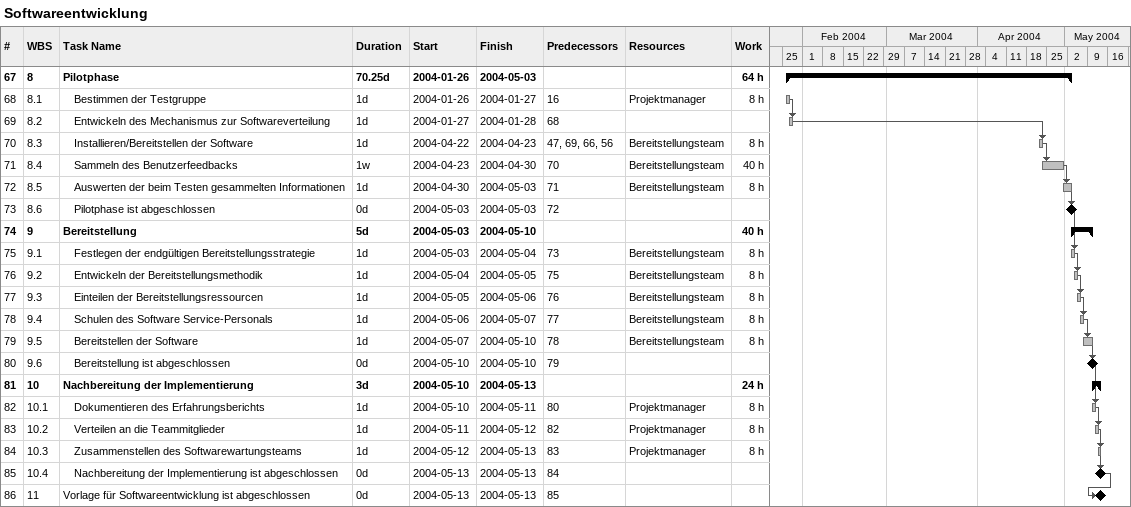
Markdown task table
Softwareentwicklung

| ID | WBS | Task | Duration | Start | Finish | Predecessors | Resources | Work (h) |
|---|---|---|---|---|---|---|---|---|
| 67 | 8 | **Pilotphase** | 70.25d | 2004-01-26 | 2004-05-03 |  |  | 64 |
| 68 | 8.1 | Bestimmen der Testgruppe | 1d | 2004-01-26 | 2004-01-27 | 16 | Projektmanager | 8 |
| 69 | 8.2 | Entwickeln des Mechanismus zur Softwareverteilung | 1d | 2004-01-27 | 2004-01-28 | 68 |  |  |
| 70 | 8.3 | Installieren/Bereitstellen der Software | 1d | 2004-04-22 | 2004-04-23 | 47, 69, 66, 56 | Bereitstellungsteam | 8 |
| 71 | 8.4 | Sammeln des Benutzerfeedbacks | 1w | 2004-04-23 | 2004-04-30 | 70 | Bereitstellungsteam | 40 |
| 72 | 8.5 | Auswerten der beim Testen gesammelten Informationen | 1d | 2004-04-30 | 2004-05-03 | 71 | Bereitstellungsteam | 8 |
| 73 | 8.6 | Pilotphase ist abgeschlossen | 0d | 2004-05-03 | 2004-05-03 | 72 |  |  |
| 74 | 9 | **Bereitstellung** | 5d | 2004-05-03 | 2004-05-10 |  |  | 40 |
| 75 | 9.1 | Festlegen der endgültigen Bereitstellungsstrategie | 1d | 2004-05-03 | 2004-05-04 | 73 | Bereitstellungsteam | 8 |
| 76 | 9.2 | Entwickeln der Bereitstellungsmethodik | 1d | 2004-05-04 | 2004-05-05 | 75 | Bereitstellungsteam | 8 |
| 77 | 9.3 | Einteilen der Bereitstellungsressourcen | 1d | 2004-05-05 | 2004-05-06 | 76 | Bereitstellungsteam | 8 |
| 78 | 9.4 | Schulen des Software Service-Personals | 1d | 2004-05-06 | 2004-05-07 | 77 | Bereitstellungsteam | 8 |
| 79 | 9.5 | Bereitstellen der Software | 1d | 2004-05-07 | 2004-05-10 | 78 | Bereitstellungsteam | 8 |
| 80 | 9.6 | Bereitstellung ist abgeschlossen | 0d | 2004-05-10 | 2004-05-10 | 79 |  |  |
| 81 | 10 | **Nachbereitung der Implementierung** | 3d | 2004-05-10 | 2004-05-13 |  |  | 24 |
| 82 | 10.1 | Dokumentieren des Erfahrungsberichts | 1d | 2004-05-10 | 2004-05-11 | 80 | Projektmanager | 8 |
| 83 | 10.2 | Verteilen an die Teammitglieder | 1d | 2004-05-11 | 2004-05-12 | 82 | Projektmanager | 8 |
| 84 | 10.3 | Zusammenstellen des Softwarewartungsteams | 1d | 2004-05-12 | 2004-05-13 | 83 | Projektmanager | 8 |
| 85 | 10.4 | Nachbereitung der Implementierung ist abgeschlossen | 0d | 2004-05-13 | 2004-05-13 | 84 |  |  |
| 86 | 11 | Vorlage für Softwareentwicklung ist abgeschlossen | 0d | 2004-05-13 | 2004-05-13 | 85 |  |  |
